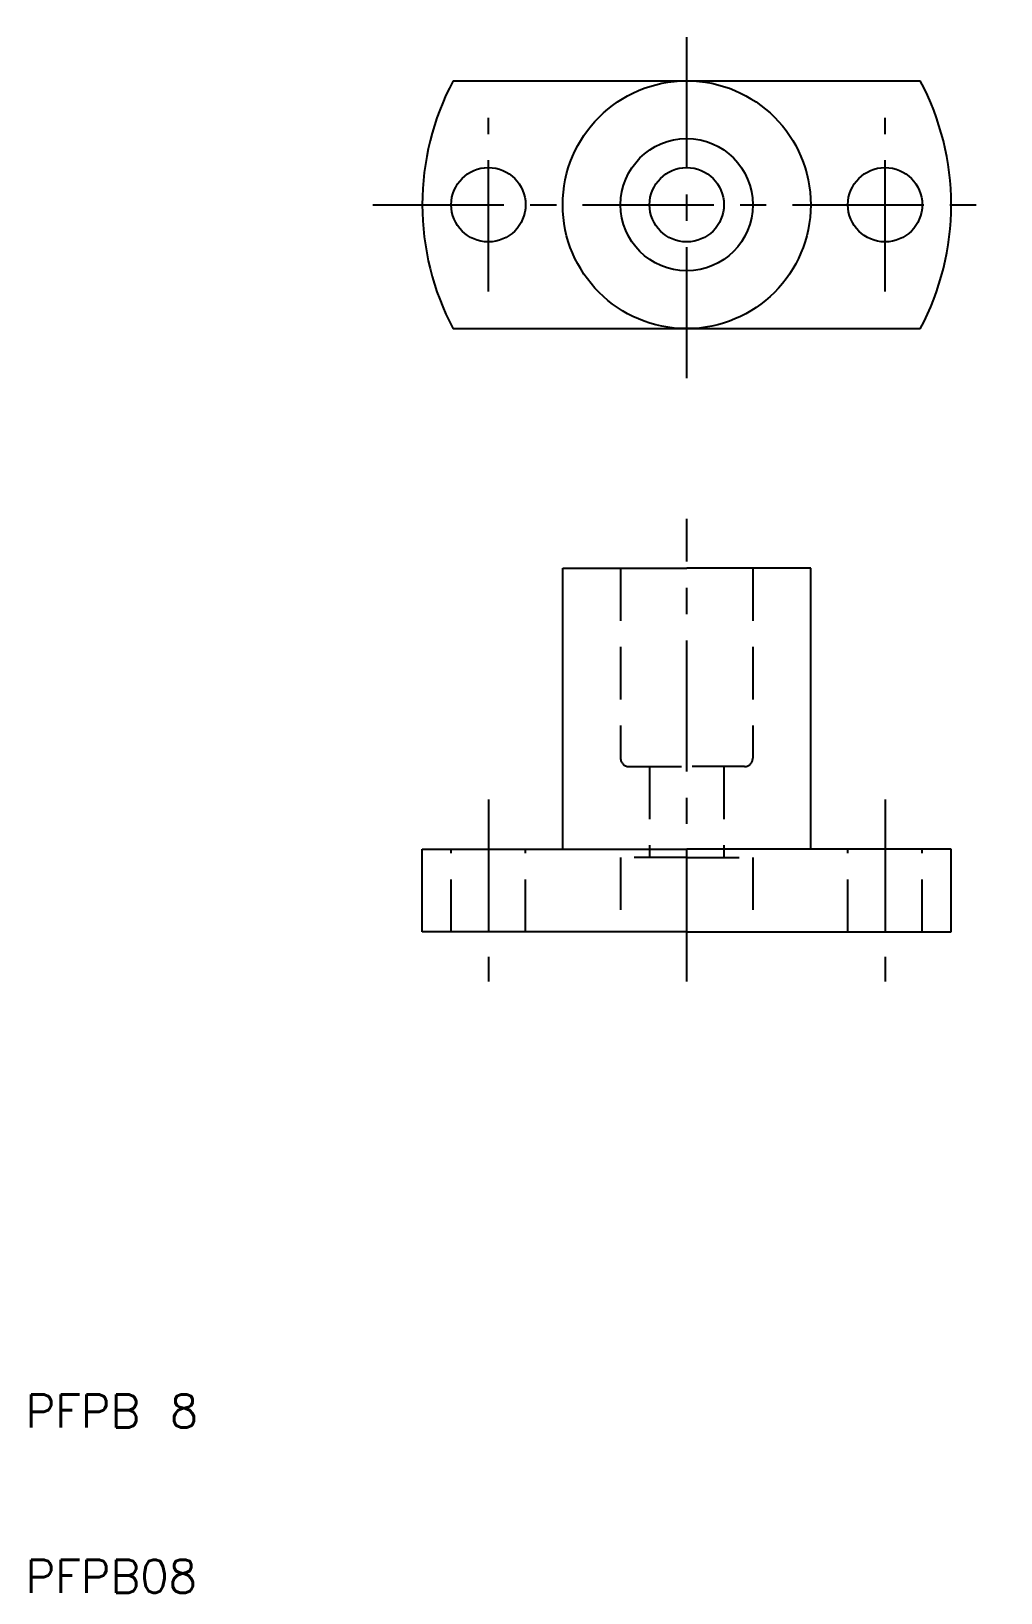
# Model space of a CAD drawing. Extents: x 10.3 to 69, y 10 to 104.5.
import ezdxf

# ---------------------------------------------------------------- set-up
doc = ezdxf.new("R2010")
doc.units = 0
doc.header["$LTSCALE"] = 0.25
doc.linetypes.add('CENTER', pattern=[50.8, 31.75, -6.35, 6.35, -6.35])
doc.linetypes.add('DASHED', pattern=[19.05, 12.7, -6.35])
doc.layers.get('0').update_dxf_attribs({"linetype": 'CONTINUOUS'})
doc.layers.add('CENTER', color=1, linetype='CENTER')
doc.styles.get("Standard").update_dxf_attribs({"font": 'txt.shx', "bigfont": 'extfont.shx'})

msp = doc.modelspace()

# ---------------------------------------------------------------- linework, layer by layer
for p, q in [((35.867, 101.5), (64.133, 101.5)), ((35.867, 86.5), (64.133, 86.5)), ((42.5, 55), (42.5, 72)), ((42.5, 72), (50, 72)), ((57.5, 72), (50, 72)), ((57.5, 55), (57.5, 72)), ((34, 55), (42.5, 55)), ((34, 50), (34, 55)), ((42.5, 55), (50, 55)), ((57.5, 55), (50, 55)), ((66, 55), (57.5, 55)), ((66, 50), (66, 55)), ((50, 50), (34, 50)), ((50, 50), (66, 50))]:
    msp.add_line(p, q)
at = {"color": 3, "linetype": 'DASHED'}
for p, q in [((46, 72), (46, 60.5)), ((54, 72), (54, 60.5)), ((46.5, 60), (50, 60)), ((47.75, 60), (47.75, 54.5)), ((53.5, 60), (50, 60)), ((52.25, 60), (52.25, 54.5)), ((35.75, 50), (35.75, 55)), ((40.25, 50), (40.25, 55)), ((59.75, 50), (59.75, 55)), ((64.25, 50), (64.25, 55)), ((46, 54.5), (46, 50)), ((50, 54.5), (46, 54.5)), ((50, 54.5), (54, 54.5)), ((54, 54.5), (54, 50))]:
    msp.add_line(p, q, dxfattribs=at)
for centre, radius in [((50, 94), 7.5), ((50, 94), 4), ((38, 94), 2.25), ((50, 94), 2.25), ((62, 94), 2.25)]:
    msp.add_circle(centre, radius)
for start, end in [(152.04681, 180), (0, 27.95319), (180, 207.95319), (332.04681, 0)]:
    msp.add_arc((50, 94), 16, start, end)
for centre, start, end in [((46.5, 60.5), 180, 270), ((53.5, 60.5), 270, 0)]:
    msp.add_arc(centre, 0.5, start, end, dxfattribs=at)
at = {"layer": 'CENTER', "color": 1, "linetype": 'CENTER'}
for p, q in [((50, 83.5), (50, 104.5)), ((38, 88.75), (38, 99.25)), ((62, 88.75), (62, 99.25)), ((31, 94), (69, 94)), ((50, 47), (50, 75)), ((38, 58), (38, 47)), ((62, 58), (62, 47))]:
    msp.add_line(p, q, dxfattribs=at)

# ---------------------------------------------------------------- texts
for s, p in [('PFPB 8', (10, 20)), ('PFPB08', (10, 10))]:
    msp.add_text(s, height=2).set_placement(p)

doc.saveas('drawing.dxf')
